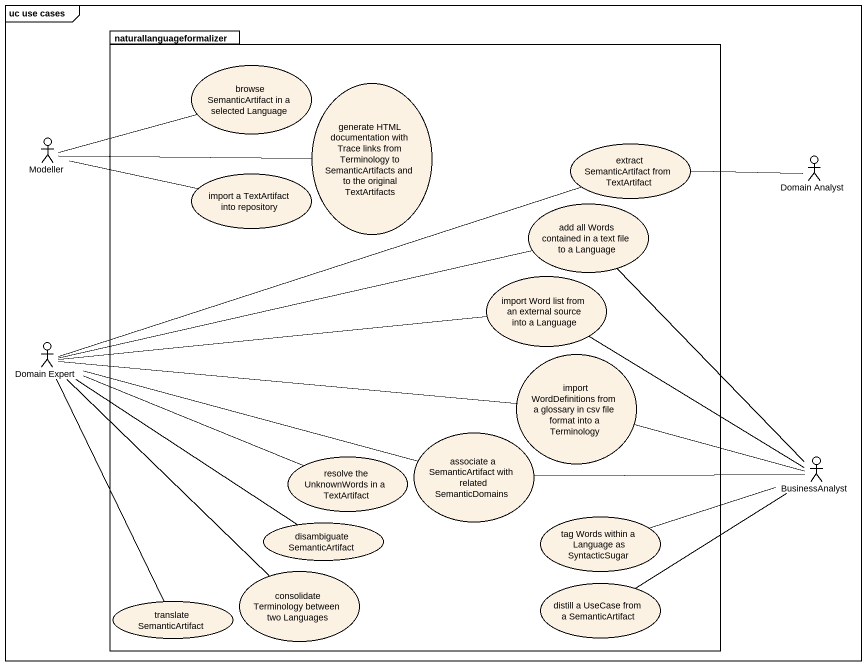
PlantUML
@startuml
mainframe uc use cases
package naturallanguageformalizer {
  usecase "browse SemanticArtifact in a selected Language" as browse_SemanticArtifact_in
  usecase "generate HTML documentation with Trace links from Terminology to SemanticArtifacts and to the original TextArtifacts" as generate_HTML_documentation
  usecase "extract SemanticArtifact from TextArtifact" as extract_SemanticArtifact
  usecase "import a TextArtifact into repository" as import_a_TextArtifact_into
  usecase "add all Words contained in a text file to a Language" as add_all_Words_contained_in
  usecase "import Word list from an external source into a Language" as import_Word_list_from_an
  usecase "import WordDefinitions from a glossary in csv file format into a Terminology" as import_WordDefinitions_from
  usecase "associate a SemanticArtifact with related SemanticDomains" as associate_a
  usecase "resolve the UnknownWords in a TextArtifact" as resolve_the_UnknownWords_in
  usecase "tag Words within a Language as SyntacticSugar" as tag_Words_within_a_Language
  usecase "disambiguate SemanticArtifact" as disambiguate
  usecase "consolidate Terminology between two Languages" as consolidate_Terminology
  usecase "distill a UseCase from a SemanticArtifact" as distill_a_UseCase_from_a
  usecase "translate SemanticArtifact" as translate_SemanticArtifact
}
actor Modeller
actor "Domain Analyst" as Domain_Analyst
actor "Domain Expert" as Domain_Expert
actor BusinessAnalyst
Modeller -right- browse_SemanticArtifact_in
Modeller -right- generate_HTML_documentation
Modeller -right- import_a_TextArtifact_into
Domain_Analyst -left- extract_SemanticArtifact
Domain_Expert -right- extract_SemanticArtifact
Domain_Expert -right- add_all_Words_contained_in
Domain_Expert -right- import_Word_list_from_an
Domain_Expert -right- import_WordDefinitions_from
Domain_Expert -right- associate_a
Domain_Expert -right- resolve_the_UnknownWords_in
Domain_Expert -- disambiguate
Domain_Expert -- consolidate_Terminology
Domain_Expert -- translate_SemanticArtifact
BusinessAnalyst -up- add_all_Words_contained_in
BusinessAnalyst -up- import_Word_list_from_an
BusinessAnalyst -left- import_WordDefinitions_from
BusinessAnalyst -left- associate_a
BusinessAnalyst -left- tag_Words_within_a_Language
BusinessAnalyst -- distill_a_UseCase_from_a
@enduml
